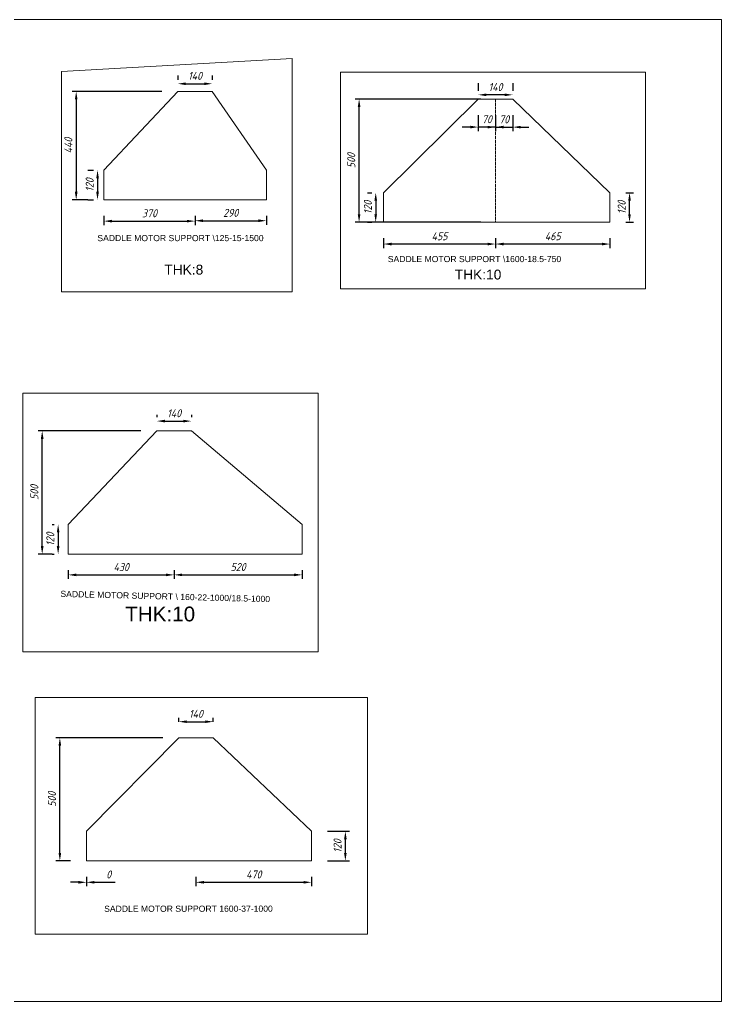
# Model space of a CAD drawing. Header units: millimetres. Extents: x -247117 to -110629, y 112398 to 149763.
# Drawn here: x -136903 to -134052, y 133157 to 137143 of the extents above; entities that cross this region are included whole.
import ezdxf

# ---------------------------------------------------------------- set-up
doc = ezdxf.new("R2010")
doc.units = ezdxf.units.MM
doc.linetypes.add('ACAD_ISO02W100', pattern=[15, 12, -3])
doc.styles.add('GENISO', font='geniso.shx', dxfattribs={"oblique": 15})
doc.styles.get("Standard").update_dxf_attribs({"font": 'arial.ttf'})
doc.dimstyles.new('Scale', dxfattribs={"dimscale": 13, "dimtxt": 2.5, "dimasz": 2.5, "dimexe": 1.25, "dimexo": 5, "dimgap": 1.2, "dimtad": 1, "dimdec": 0, "dimtxsty": 'GENISO', "dimcen": 2.5, "dimclrd": 1, "dimclre": 1, "dimclrt": 7, "dimadec": 0, "dimazin": 0, "dimtfac": 1, "dimtdec": 0, "dimtmove": 0, "dimatfit": 3, "dimfxl": 1, "dimlwd": -1, "dimlwe": -1, "dimarcsym": 0})

# ---------------------------------------------------------------- blocks, each defined once
blk = doc.blocks.new('*D54')
at = {"color": 1, "transparency": 16777216}
for p, q in [((-136560.9, 136346.2), (-136560.9, 136308.2)), ((-136190.9, 136346.2), (-136190.9, 136308.2)), ((-136528.4, 136324.5), (-136223.4, 136324.5))]:
    blk.add_line(p, q, dxfattribs=at)
at = {"color": 1, "linetype": 'ByBlock', "transparency": 16777216}
for points in [[(-136528.4, 136329.9), (-136528.4, 136319.1), (-136560.9, 136324.5)], [(-136223.4, 136329.9), (-136223.4, 136319.1), (-136190.9, 136324.5)]]:
    blk.add_solid(points, dxfattribs=at)
at = {"layer": 'Defpoints', "color": 0, "linetype": 'ByBlock', "transparency": 16777216}
for p in [(-136560.9, 136411.2), (-136190.9, 136411.2), (-136190.9, 136324.5)]:
    blk.add_point(p, dxfattribs=at)
at = {"color": 7, "linetype": 'ByBlock', "lineweight": 0, "transparency": 16777216, "insert": (-136375.9, 136356.3), "char_height": 32.5, "attachment_point": 5, "style": 'GENISO'}
blk.add_mtext('370', dxfattribs=at)
blk = doc.blocks.new('*D55')
at = {"color": 1, "transparency": 16777216}
for p, q in [((-136190.9, 136345.6), (-136190.9, 136310)), ((-136158.4, 136326.2), (-135933.4, 136326.2)), ((-135900.9, 136346.2), (-135900.9, 136310))]:
    blk.add_line(p, q, dxfattribs=at)
at = {"color": 1, "linetype": 'ByBlock', "transparency": 16777216}
for points in [[(-136158.4, 136331.7), (-136158.4, 136320.8), (-136190.9, 136326.2)], [(-135933.4, 136331.7), (-135933.4, 136320.8), (-135900.9, 136326.2)]]:
    blk.add_solid(points, dxfattribs=at)
at = {"layer": 'Defpoints', "color": 0, "linetype": 'ByBlock', "transparency": 16777216}
for p in [(-136190.9, 136410.6), (-135900.9, 136411.2), (-135900.9, 136326.2)]:
    blk.add_point(p, dxfattribs=at)
at = {"color": 7, "linetype": 'ByBlock', "lineweight": 0, "transparency": 16777216, "insert": (-136045.9, 136358.1), "char_height": 32.5, "attachment_point": 5, "style": 'GENISO'}
blk.add_mtext('290', dxfattribs=at)
blk = doc.blocks.new('*D56')
at = {"color": 1, "transparency": 16777216}
for p, q in [((-136625.9, 136531.2), (-136603.2, 136531.2)), ((-136586.9, 136498.7), (-136586.9, 136443.7)), ((-136625.9, 136411.2), (-136603.2, 136411.2))]:
    blk.add_line(p, q, dxfattribs=at)
at = {"color": 1, "linetype": 'ByBlock', "transparency": 16777216}
for points in [[(-136592.3, 136498.7), (-136581.5, 136498.7), (-136586.9, 136531.2)], [(-136592.3, 136443.7), (-136581.5, 136443.7), (-136586.9, 136411.2)]]:
    blk.add_solid(points, dxfattribs=at)
at = {"layer": 'Defpoints', "color": 0, "linetype": 'ByBlock', "transparency": 16777216}
for p in [(-136560.9, 136531.2), (-136586.9, 136411.2), (-136560.9, 136411.2)]:
    blk.add_point(p, dxfattribs=at)
at = {"color": 7, "linetype": 'ByBlock', "lineweight": 0, "transparency": 16777216, "insert": (-136618.8, 136471.2), "char_height": 32.5, "attachment_point": 5, "rotation": 90, "style": 'GENISO'}
blk.add_mtext('120', dxfattribs=at)
blk = doc.blocks.new('*D57')
at = {"color": 1, "transparency": 16777216}
for p, q in [((-136325.9, 136851.2), (-136689.9, 136851.2)), ((-136673.6, 136818.7), (-136673.6, 136443.7)), ((-136625.9, 136411.2), (-136689.9, 136411.2))]:
    blk.add_line(p, q, dxfattribs=at)
at = {"color": 1, "linetype": 'ByBlock', "transparency": 16777216}
for points in [[(-136679.1, 136818.7), (-136668.2, 136818.7), (-136673.6, 136851.2)], [(-136679.1, 136443.7), (-136668.2, 136443.7), (-136673.6, 136411.2)]]:
    blk.add_solid(points, dxfattribs=at)
at = {"layer": 'Defpoints', "color": 0, "linetype": 'ByBlock', "transparency": 16777216}
for p in [(-136260.9, 136851.2), (-136673.6, 136411.2), (-136560.9, 136411.2)]:
    blk.add_point(p, dxfattribs=at)
at = {"color": 7, "linetype": 'ByBlock', "lineweight": 0, "transparency": 16777216, "insert": (-136705.5, 136631.2), "char_height": 32.5, "attachment_point": 5, "rotation": 90, "style": 'GENISO'}
blk.add_mtext('440', dxfattribs=at)
blk = doc.blocks.new('*D58')
at = {"color": 1, "transparency": 16777216}
for p, q in [((-136260.9, 136916.2), (-136260.9, 136898.7)), ((-136120.9, 136916.2), (-136120.9, 136898.7)), ((-136228.4, 136882.4), (-136153.4, 136882.4))]:
    blk.add_line(p, q, dxfattribs=at)
at = {"color": 1, "linetype": 'ByBlock', "transparency": 16777216}
for points in [[(-136228.4, 136887.8), (-136228.4, 136877), (-136260.9, 136882.4)], [(-136153.4, 136887.8), (-136153.4, 136877), (-136120.9, 136882.4)]]:
    blk.add_solid(points, dxfattribs=at)
at = {"layer": 'Defpoints', "color": 0, "linetype": 'ByBlock', "transparency": 16777216}
for p in [(-136260.9, 136851.2), (-136120.9, 136882.4), (-136120.9, 136851.2)]:
    blk.add_point(p, dxfattribs=at)
at = {"color": 7, "linetype": 'ByBlock', "lineweight": 0, "transparency": 16777216, "insert": (-136190.9, 136914.3), "char_height": 32.5, "attachment_point": 5, "style": 'GENISO'}
blk.add_mtext('140', dxfattribs=at)
blk = doc.blocks.new('*D59')
at = {"color": 1, "transparency": 16777216}
for p, q in [((-136705.8, 134907.8), (-136705.8, 134871.9)), ((-136275.8, 134907.8), (-136275.8, 134871.9)), ((-136673.3, 134888.2), (-136308.3, 134888.2))]:
    blk.add_line(p, q, dxfattribs=at)
at = {"color": 1, "linetype": 'ByBlock', "transparency": 16777216}
for points in [[(-136673.3, 134893.6), (-136673.3, 134882.8), (-136705.8, 134888.2)], [(-136308.3, 134893.6), (-136308.3, 134882.8), (-136275.8, 134888.2)]]:
    blk.add_solid(points, dxfattribs=at)
at = {"layer": 'Defpoints', "color": 0, "linetype": 'ByBlock', "transparency": 16777216}
for p in [(-136705.8, 134972.8), (-136275.8, 134972.8), (-136275.8, 134888.2)]:
    blk.add_point(p, dxfattribs=at)
at = {"color": 7, "linetype": 'ByBlock', "lineweight": 0, "transparency": 16777216, "insert": (-136490.8, 134920), "char_height": 32.5, "attachment_point": 5, "style": 'GENISO'}
blk.add_mtext('430', dxfattribs=at)
blk = doc.blocks.new('*D60')
at = {"color": 1, "transparency": 16777216}
for p, q in [((-136275.8, 134907.2), (-136275.8, 134872.1)), ((-135755.8, 134907.8), (-135755.8, 134872.1)), ((-136243.3, 134888.3), (-135788.3, 134888.3))]:
    blk.add_line(p, q, dxfattribs=at)
at = {"color": 1, "linetype": 'ByBlock', "transparency": 16777216}
for points in [[(-136243.3, 134893.7), (-136243.3, 134882.9), (-136275.8, 134888.3)], [(-135788.3, 134893.7), (-135788.3, 134882.9), (-135755.8, 134888.3)]]:
    blk.add_solid(points, dxfattribs=at)
at = {"layer": 'Defpoints', "color": 0, "linetype": 'ByBlock', "transparency": 16777216}
for p in [(-136275.8, 134972.2), (-135755.8, 134972.8), (-135755.8, 134888.3)]:
    blk.add_point(p, dxfattribs=at)
at = {"color": 7, "linetype": 'ByBlock', "lineweight": 0, "transparency": 16777216, "insert": (-136015.8, 134920.2), "char_height": 32.5, "attachment_point": 5, "style": 'GENISO'}
blk.add_mtext('520', dxfattribs=at)
blk = doc.blocks.new('*D61')
at = {"color": 1, "transparency": 16777216}
for p, q in [((-136345.8, 135537.8), (-136345.8, 135528.8)), ((-136205.8, 135537.8), (-136205.8, 135528.8)), ((-136313.3, 135512.6), (-136238.3, 135512.6))]:
    blk.add_line(p, q, dxfattribs=at)
at = {"color": 1, "linetype": 'ByBlock', "transparency": 16777216}
for points in [[(-136313.3, 135518), (-136313.3, 135507.2), (-136345.8, 135512.6)], [(-136238.3, 135518), (-136238.3, 135507.2), (-136205.8, 135512.6)]]:
    blk.add_solid(points, dxfattribs=at)
at = {"layer": 'Defpoints', "color": 0, "linetype": 'ByBlock', "transparency": 16777216}
for p in [(-136205.8, 135512.6), (-136345.8, 135472.8), (-136205.8, 135472.8)]:
    blk.add_point(p, dxfattribs=at)
at = {"color": 7, "linetype": 'ByBlock', "lineweight": 0, "transparency": 16777216, "insert": (-136275.8, 135544.4), "char_height": 32.5, "attachment_point": 5, "style": 'GENISO'}
blk.add_mtext('140', dxfattribs=at)
blk = doc.blocks.new('*D62')
at = {"color": 1, "transparency": 16777216}
for p, q in [((-136770.8, 135092.8), (-136763.3, 135092.8)), ((-136747, 135060.3), (-136747, 135005.3)), ((-136770.8, 134972.8), (-136763.3, 134972.8))]:
    blk.add_line(p, q, dxfattribs=at)
at = {"color": 1, "linetype": 'ByBlock', "transparency": 16777216}
for points in [[(-136752.5, 135060.3), (-136741.6, 135060.3), (-136747, 135092.8)], [(-136752.5, 135005.3), (-136741.6, 135005.3), (-136747, 134972.8)]]:
    blk.add_solid(points, dxfattribs=at)
at = {"layer": 'Defpoints', "color": 0, "linetype": 'ByBlock', "transparency": 16777216}
for p in [(-136705.8, 135092.8), (-136747, 134972.8), (-136705.8, 134972.8)]:
    blk.add_point(p, dxfattribs=at)
at = {"color": 7, "linetype": 'ByBlock', "lineweight": 0, "transparency": 16777216, "insert": (-136778.9, 135032.8), "char_height": 32.5, "attachment_point": 5, "rotation": 90, "style": 'GENISO'}
blk.add_mtext('120', dxfattribs=at)
blk = doc.blocks.new('*D72')
at = {"color": 1, "transparency": 16777216}
for p, q in [((-136410.8, 135472.8), (-136828, 135472.8)), ((-136811.8, 135005.3), (-136811.8, 135440.3)), ((-136770.8, 134972.8), (-136828, 134972.8))]:
    blk.add_line(p, q, dxfattribs=at)
at = {"color": 1, "linetype": 'ByBlock', "transparency": 16777216}
for points in [[(-136817.2, 135440.3), (-136806.3, 135440.3), (-136811.8, 135472.8)], [(-136817.2, 135005.3), (-136806.3, 135005.3), (-136811.8, 134972.8)]]:
    blk.add_solid(points, dxfattribs=at)
at = {"layer": 'Defpoints', "color": 0, "linetype": 'ByBlock', "transparency": 16777216}
for p in [(-136811.8, 135472.8), (-136345.8, 135472.8), (-136705.8, 134972.8)]:
    blk.add_point(p, dxfattribs=at)
at = {"color": 7, "linetype": 'ByBlock', "lineweight": 0, "transparency": 16777216, "insert": (-136843.6, 135222.8), "char_height": 32.5, "attachment_point": 5, "rotation": 90, "style": 'GENISO'}
blk.add_mtext('500', dxfattribs=at)
blk = doc.blocks.new('*D82')
at = {"color": 1, "transparency": 16777216}
for p, q in [((-136257.1, 134292.1), (-136257.1, 134308.4)), ((-136224.6, 134292.1), (-136149.6, 134292.1)), ((-136117.1, 134292.1), (-136117.1, 134308.4))]:
    blk.add_line(p, q, dxfattribs=at)
at = {"color": 1, "linetype": 'ByBlock', "transparency": 16777216}
for points in [[(-136224.6, 134297.5), (-136224.6, 134286.7), (-136257.1, 134292.1)], [(-136149.6, 134297.5), (-136149.6, 134286.7), (-136117.1, 134292.1)]]:
    blk.add_solid(points, dxfattribs=at)
at = {"layer": 'Defpoints', "color": 0, "linetype": 'ByBlock', "transparency": 16777216}
for p in [(-136117.1, 134292.1), (-136257.1, 134227.1), (-136117.1, 134227.1)]:
    blk.add_point(p, dxfattribs=at)
at = {"color": 7, "linetype": 'ByBlock', "lineweight": 0, "transparency": 16777216, "insert": (-136187.1, 134324), "char_height": 32.5, "attachment_point": 5, "style": 'GENISO'}
blk.add_mtext('140', dxfattribs=at)
blk = doc.blocks.new('*D83')
at = {"color": 1, "transparency": 16777216}
for p, q in [((-136632.1, 133662.1), (-136632.1, 133623.8)), ((-136632.1, 133662.1), (-136632.1, 133623.8)), ((-136664.6, 133640), (-136697.1, 133640)), ((-136599.6, 133640), (-136515.9, 133640))]:
    blk.add_line(p, q, dxfattribs=at)
at = {"color": 1, "linetype": 'ByBlock', "transparency": 16777216}
for points in [[(-136664.6, 133645.4), (-136664.6, 133634.6), (-136632.1, 133640)], [(-136599.6, 133645.4), (-136599.6, 133634.6), (-136632.1, 133640)]]:
    blk.add_solid(points, dxfattribs=at)
at = {"layer": 'Defpoints', "color": 0, "linetype": 'ByBlock', "transparency": 16777216}
for p in [(-136632.1, 133727.1), (-136632.1, 133727.1), (-136632.1, 133640)]:
    blk.add_point(p, dxfattribs=at)
at = {"color": 7, "linetype": 'ByBlock', "lineweight": 0, "transparency": 16777216, "insert": (-136541.5, 133671.9), "char_height": 32.5, "attachment_point": 5, "style": 'GENISO'}
blk.add_mtext('0', dxfattribs=at)
blk = doc.blocks.new('*D84')
at = {"color": 1, "transparency": 16777216}
for p, q in [((-136187.1, 133662.1), (-136187.1, 133623.8)), ((-135717.1, 133662.1), (-135717.1, 133623.8)), ((-136154.6, 133640), (-135749.6, 133640))]:
    blk.add_line(p, q, dxfattribs=at)
at = {"color": 1, "linetype": 'ByBlock', "transparency": 16777216}
for points in [[(-136154.6, 133645.4), (-136154.6, 133634.6), (-136187.1, 133640)], [(-135749.6, 133645.4), (-135749.6, 133634.6), (-135717.1, 133640)]]:
    blk.add_solid(points, dxfattribs=at)
at = {"layer": 'Defpoints', "color": 0, "linetype": 'ByBlock', "transparency": 16777216}
for p in [(-136187.1, 133727.1), (-135717.1, 133727.1), (-135717.1, 133640)]:
    blk.add_point(p, dxfattribs=at)
at = {"color": 7, "linetype": 'ByBlock', "lineweight": 0, "transparency": 16777216, "insert": (-135952.1, 133671.9), "char_height": 32.5, "attachment_point": 5, "style": 'GENISO'}
blk.add_mtext('470', dxfattribs=at)
blk = doc.blocks.new('*D85')
at = {"color": 1, "transparency": 16777216}
for p, q in [((-135652.1, 133847.1), (-135563.8, 133847.1)), ((-135580, 133759.6), (-135580, 133814.6)), ((-135652.1, 133727.1), (-135563.8, 133727.1))]:
    blk.add_line(p, q, dxfattribs=at)
at = {"color": 1, "linetype": 'ByBlock', "transparency": 16777216}
for points in [[(-135585.4, 133814.6), (-135574.6, 133814.6), (-135580, 133847.1)], [(-135585.4, 133759.6), (-135574.6, 133759.6), (-135580, 133727.1)]]:
    blk.add_solid(points, dxfattribs=at)
at = {"layer": 'Defpoints', "color": 0, "linetype": 'ByBlock', "transparency": 16777216}
for p in [(-135717.1, 133847.1), (-135580, 133847.1), (-135717.1, 133727.1)]:
    blk.add_point(p, dxfattribs=at)
at = {"color": 7, "linetype": 'ByBlock', "lineweight": 0, "transparency": 16777216, "insert": (-135611.9, 133787.1), "char_height": 32.5, "attachment_point": 5, "rotation": 90, "style": 'GENISO'}
blk.add_mtext('120', dxfattribs=at)
blk = doc.blocks.new('*D86')
at = {"color": 1, "transparency": 16777216}
for p, q in [((-136322.1, 134227.1), (-136756.2, 134227.1)), ((-136740, 133759.6), (-136740, 134194.6)), ((-136697.1, 133727.1), (-136756.2, 133727.1))]:
    blk.add_line(p, q, dxfattribs=at)
at = {"color": 1, "linetype": 'ByBlock', "transparency": 16777216}
for points in [[(-136745.4, 134194.6), (-136734.6, 134194.6), (-136740, 134227.1)], [(-136745.4, 133759.6), (-136734.6, 133759.6), (-136740, 133727.1)]]:
    blk.add_solid(points, dxfattribs=at)
at = {"layer": 'Defpoints', "color": 0, "linetype": 'ByBlock', "transparency": 16777216}
for p in [(-136740, 134227.1), (-136257.1, 134227.1), (-136632.1, 133727.1)]:
    blk.add_point(p, dxfattribs=at)
at = {"color": 7, "linetype": 'ByBlock', "lineweight": 0, "transparency": 16777216, "insert": (-136771.9, 133977.1), "char_height": 32.5, "attachment_point": 5, "rotation": 90, "style": 'GENISO'}
blk.add_mtext('500', dxfattribs=at)
blk = doc.blocks.new('*D89')
at = {"color": 1, "transparency": 16777216}
for p, q in [((-135040, 136885.1), (-135040, 136853.6)), ((-134900, 136885.1), (-134900, 136853.6)), ((-134932.5, 136837.3), (-135007.5, 136837.3))]:
    blk.add_line(p, q, dxfattribs=at)
at = {"color": 1, "linetype": 'ByBlock', "transparency": 16777216}
for points in [[(-135007.5, 136842.8), (-135007.5, 136831.9), (-135040, 136837.3)], [(-134932.5, 136842.8), (-134932.5, 136831.9), (-134900, 136837.3)]]:
    blk.add_solid(points, dxfattribs=at)
at = {"layer": 'Defpoints', "color": 0, "linetype": 'ByBlock', "transparency": 16777216}
for p in [(-135040, 136837.3), (-135040, 136820.1), (-134900, 136820.1)]:
    blk.add_point(p, dxfattribs=at)
at = {"color": 7, "linetype": 'ByBlock', "lineweight": 0, "transparency": 16777216, "insert": (-134970, 136869.2), "char_height": 32.5, "attachment_point": 5, "style": 'GENISO'}
blk.add_mtext('140', dxfattribs=at)
blk = doc.blocks.new('*D90')
at = {"color": 1, "transparency": 16777216}
for p, q in [((-134440, 136440.1), (-134409.2, 136440.1)), ((-134425.4, 136352.6), (-134425.4, 136407.6)), ((-134440, 136320.1), (-134409.2, 136320.1))]:
    blk.add_line(p, q, dxfattribs=at)
at = {"color": 1, "linetype": 'ByBlock', "transparency": 16777216}
for points in [[(-134430.8, 136407.6), (-134420, 136407.6), (-134425.4, 136440.1)], [(-134430.8, 136352.6), (-134420, 136352.6), (-134425.4, 136320.1)]]:
    blk.add_solid(points, dxfattribs=at)
at = {"layer": 'Defpoints', "color": 0, "linetype": 'ByBlock', "transparency": 16777216}
for p in [(-134505, 136440.1), (-134425.4, 136440.1), (-134505, 136320.1)]:
    blk.add_point(p, dxfattribs=at)
at = {"color": 7, "linetype": 'ByBlock', "lineweight": 0, "transparency": 16777216, "insert": (-134457.3, 136380.1), "char_height": 32.5, "attachment_point": 5, "rotation": 90, "style": 'GENISO'}
blk.add_mtext('120', dxfattribs=at)
blk = doc.blocks.new('*D91')
at = {"color": 1, "transparency": 16777216}
for p, q in [((-135030, 136820.1), (-135540.5, 136820.1)), ((-135524.2, 136352.6), (-135524.2, 136787.6)), ((-135030, 136320.1), (-135540.5, 136320.1))]:
    blk.add_line(p, q, dxfattribs=at)
at = {"color": 1, "linetype": 'ByBlock', "transparency": 16777216}
for points in [[(-135529.6, 136787.6), (-135518.8, 136787.6), (-135524.2, 136820.1)], [(-135529.6, 136352.6), (-135518.8, 136352.6), (-135524.2, 136320.1)]]:
    blk.add_solid(points, dxfattribs=at)
at = {"layer": 'Defpoints', "color": 0, "linetype": 'ByBlock', "transparency": 16777216}
for p in [(-135524.2, 136820.1), (-134965, 136820.1), (-134965, 136320.1)]:
    blk.add_point(p, dxfattribs=at)
at = {"color": 7, "linetype": 'ByBlock', "lineweight": 0, "transparency": 16777216, "insert": (-135556.1, 136570.1), "char_height": 32.5, "attachment_point": 5, "rotation": 90, "style": 'GENISO'}
blk.add_mtext('500', dxfattribs=at)
blk = doc.blocks.new('*D92')
at = {"color": 1, "transparency": 16777216}
for p, q in [((-135490, 136440.1), (-135473, 136440.1)), ((-135456.7, 136407.6), (-135456.7, 136352.6)), ((-135490, 136320.1), (-135473, 136320.1))]:
    blk.add_line(p, q, dxfattribs=at)
at = {"color": 1, "linetype": 'ByBlock', "transparency": 16777216}
for points in [[(-135462.2, 136407.6), (-135451.3, 136407.6), (-135456.7, 136440.1)], [(-135462.2, 136352.6), (-135451.3, 136352.6), (-135456.7, 136320.1)]]:
    blk.add_solid(points, dxfattribs=at)
at = {"layer": 'Defpoints', "color": 0, "linetype": 'ByBlock', "transparency": 16777216}
for p in [(-135425, 136440.1), (-135456.7, 136320.1), (-135425, 136320.1)]:
    blk.add_point(p, dxfattribs=at)
at = {"color": 7, "linetype": 'ByBlock', "lineweight": 0, "transparency": 16777216, "insert": (-135488.6, 136380.1), "char_height": 32.5, "attachment_point": 5, "rotation": 90, "style": 'GENISO'}
blk.add_mtext('120', dxfattribs=at)
blk = doc.blocks.new('*D93')
at = {"color": 1, "transparency": 16777216}
for p, q in [((-134970, 136255.1), (-134970, 136215.2)), ((-134505, 136255.1), (-134505, 136215.2)), ((-134537.5, 136231.5), (-134937.5, 136231.5))]:
    blk.add_line(p, q, dxfattribs=at)
at = {"color": 1, "linetype": 'ByBlock', "transparency": 16777216}
for points in [[(-134937.5, 136236.9), (-134937.5, 136226), (-134970, 136231.5)], [(-134537.5, 136236.9), (-134537.5, 136226), (-134505, 136231.5)]]:
    blk.add_solid(points, dxfattribs=at)
at = {"layer": 'Defpoints', "color": 0, "linetype": 'ByBlock', "transparency": 16777216}
for p in [(-134970, 136320.1), (-134505, 136320.1), (-134970, 136231.5)]:
    blk.add_point(p, dxfattribs=at)
at = {"color": 7, "linetype": 'ByBlock', "lineweight": 0, "transparency": 16777216, "insert": (-134737.5, 136263.3), "char_height": 32.5, "attachment_point": 5, "style": 'GENISO'}
blk.add_mtext('465', dxfattribs=at)
blk = doc.blocks.new('*D87')
at = {"color": 1, "transparency": 16777216}
for p, q in [((-135425, 136255.1), (-135425, 136215.2)), ((-134970, 136255.1), (-134970, 136215.2)), ((-135002.5, 136231.5), (-135392.5, 136231.5))]:
    blk.add_line(p, q, dxfattribs=at)
at = {"color": 1, "linetype": 'ByBlock', "transparency": 16777216}
for points in [[(-135392.5, 136236.9), (-135392.5, 136226), (-135425, 136231.5)], [(-135002.5, 136236.9), (-135002.5, 136226), (-134970, 136231.5)]]:
    blk.add_solid(points, dxfattribs=at)
at = {"layer": 'Defpoints', "color": 0, "linetype": 'ByBlock', "transparency": 16777216}
for p in [(-135425, 136320.1), (-134970, 136320.1), (-135425, 136231.5)]:
    blk.add_point(p, dxfattribs=at)
at = {"color": 7, "linetype": 'ByBlock', "lineweight": 0, "transparency": 16777216, "insert": (-135197.5, 136263.3), "char_height": 32.5, "attachment_point": 5, "style": 'GENISO'}
blk.add_mtext('455', dxfattribs=at)
blk = doc.blocks.new('*D94')
at = {"color": 1, "transparency": 16777216}
for p, q in [((-134970, 136755.1), (-134970, 136689.9)), ((-134900, 136755.1), (-134900, 136689.9)), ((-135002.5, 136706.2), (-135035, 136706.2)), ((-134970, 136706.2), (-134900, 136706.2)), ((-134867.5, 136706.2), (-134835, 136706.2))]:
    blk.add_line(p, q, dxfattribs=at)
at = {"color": 1, "linetype": 'ByBlock', "transparency": 16777216}
for points in [[(-135002.5, 136711.6), (-135002.5, 136700.8), (-134970, 136706.2)], [(-134867.5, 136711.6), (-134867.5, 136700.8), (-134900, 136706.2)]]:
    blk.add_solid(points, dxfattribs=at)
at = {"layer": 'Defpoints', "color": 0, "linetype": 'ByBlock', "transparency": 16777216}
for p in [(-134970, 136820.1), (-134900, 136820.1), (-134900, 136706.2)]:
    blk.add_point(p, dxfattribs=at)
at = {"color": 7, "linetype": 'ByBlock', "lineweight": 0, "transparency": 16777216, "insert": (-134935, 136738), "char_height": 32.5, "attachment_point": 5, "style": 'GENISO'}
blk.add_mtext('70', dxfattribs=at)
blk = doc.blocks.new('*D88')
at = {"color": 1, "transparency": 16777216}
for p, q in [((-135040, 136755.1), (-135040, 136690.2)), ((-134970, 136755.1), (-134970, 136690.2)), ((-135072.5, 136706.4), (-135105, 136706.4)), ((-134970, 136706.4), (-135040, 136706.4)), ((-134937.5, 136706.4), (-134905, 136706.4))]:
    blk.add_line(p, q, dxfattribs=at)
at = {"color": 1, "linetype": 'ByBlock', "transparency": 16777216}
for points in [[(-135072.5, 136711.9), (-135072.5, 136701), (-135040, 136706.4)], [(-134937.5, 136711.9), (-134937.5, 136701), (-134970, 136706.4)]]:
    blk.add_solid(points, dxfattribs=at)
at = {"layer": 'Defpoints', "color": 0, "linetype": 'ByBlock', "transparency": 16777216}
for p in [(-135040, 136820.1), (-134970, 136820.1), (-135040, 136706.4)]:
    blk.add_point(p, dxfattribs=at)
at = {"color": 7, "linetype": 'ByBlock', "lineweight": 0, "transparency": 16777216, "insert": (-135005, 136738.3), "char_height": 32.5, "attachment_point": 5, "style": 'GENISO'}
blk.add_mtext('70', dxfattribs=at)

msp = doc.modelspace()

# ---------------------------------------------------------------- linework, layer by layer
at = {"color": 0, "linetype": 'ByBlock', "lineweight": 0}
for p, q in [((-136560.9, 136531.2), (-136260.9, 136851.2)), ((-136190.9, 136851.2), (-136260.9, 136851.2)), ((-136190.9, 136851.2), (-136120.9, 136851.2)), ((-135900.9, 136531.2), (-136120.9, 136851.2)), ((-136560.9, 136411.2), (-136560.9, 136531.2)), ((-135900.9, 136411.2), (-135900.9, 136531.2)), ((-136560.9, 136411.2), (-135900.9, 136411.2)), ((-136705.8, 135092.8), (-136345.8, 135472.8)), ((-136275.8, 135472.8), (-136345.8, 135472.8)), ((-136275.8, 135472.8), (-136205.8, 135472.8)), ((-135755.8, 135092.8), (-136205.8, 135472.8)), ((-136705.8, 134972.8), (-136705.8, 135092.8)), ((-135755.8, 134972.8), (-135755.8, 135092.8)), ((-136705.8, 134972.8), (-135755.8, 134972.8)), ((-136632.1, 133847.1), (-136257.1, 134227.1)), ((-136257.1, 134227.1), (-136117.1, 134227.1)), ((-135717.1, 133847.1), (-136117.1, 134227.1)), ((-136632.1, 133727.1), (-136632.1, 133847.1)), ((-135717.1, 133727.1), (-135717.1, 133847.1)), ((-136632.1, 133727.1), (-135717.1, 133727.1))]:
    msp.add_line(p, q, dxfattribs=at)
at = {"linetype": 'ACAD_ISO02W100', "lineweight": 0}
msp.add_line((-134970, 136820.1), (-134970, 136320.1), dxfattribs=at)
at = {"color": 0, "linetype": 'ByBlock', "lineweight": 0}
for points in [[(-134052.3, 137142.7), (-145362.4, 137142.7), (-145362.4, 133156.6), (-134052.3, 133156.6)], [(-136732.8, 136931.4), (-135796.6, 136985.5), (-135796.6, 136037.4), (-136732.8, 136037.4)], [(-135600, 136930), (-134360, 136930), (-134360, 136050), (-135600, 136050)], [(-136890.4, 135625.6), (-135690.1, 135625.6), (-135690.1, 134576.1), (-136890.4, 134576.1)], [(-136840, 134390), (-135490, 134390), (-135490, 133430), (-136840, 133430)]]:
    msp.add_lwpolyline(points, close=True, dxfattribs=at)
at = {"lineweight": 0}
msp.add_lwpolyline([(-135425, 136440.1), (-135040, 136820.1), (-134900, 136820.1), (-134505, 136440.1), (-134505, 136320.1), (-135425, 136320.1)], close=True, dxfattribs=at)

# ---------------------------------------------------------------- texts
at = {"color": 0, "linetype": 'ByBlock', "lineweight": 0}
for s, height, p in [('SADDLE MOTOR SUPPORT \\125-15-1500', 25, (-136587.6, 136243.2)), ('SADDLE MOTOR SUPPORT \\1600-18.5-750', 25, (-135407.6, 136158.1)), ('THK:8', 40, (-136315.6, 136107.6)), ('THK:8', 40, (-136315.6, 136107.6)), ('THK:10', 40, (-135135.6, 136087.6)), ('THK:', 40, (-135135.6, 136087.6)), ('THK:10', 60, (-136474.5, 134699.4))]:
    msp.add_text(s, height=height, dxfattribs=at).set_placement(p)
for s, rotation, p in [('SADDLE MOTOR SUPPORT \\ 160-22-1000/18.5-1000', 358.5497, (-136737.9, 134799)), ('SADDLE MOTOR SUPPORT 1600-37-1000', 0.0442, (-136560, 133520))]:
    msp.add_text(s, height=25, rotation=rotation, dxfattribs=at).set_placement(p)

# ---------------------------------------------------------------- dimensions: what is measured, and where the dimension line sits
for base, p1, p2, picture, middle in [((-136120.9, 136882.4), (-136260.9, 136851.2), (-136120.9, 136851.2), '*D58', (-136190.9, 136914.3)), ((-135040, 136837.3), (-134900, 136820.1), (-135040, 136820.1), '*D89', (-134970, 136869.2)), ((-135040, 136706.4), (-134970, 136820.1), (-135040, 136820.1), '*D88', (-135005, 136738.3)), ((-134900, 136706.2), (-134970, 136820.1), (-134900, 136820.1), '*D94', (-134935, 136738)), ((-136190.9, 136324.5), (-136560.9, 136411.2), (-136190.9, 136411.2), '*D54', (-136375.9, 136356.3)), ((-135900.9, 136326.2), (-136190.9, 136410.6), (-135900.9, 136411.2), '*D55', (-136045.9, 136358.1)), ((-135425, 136231.5), (-134970, 136320.1), (-135425, 136320.1), '*D87', (-135197.5, 136263.3)), ((-134970, 136231.5), (-134505, 136320.1), (-134970, 136320.1), '*D93', (-134737.5, 136263.3)), ((-136205.8, 135512.6), (-136345.8, 135472.8), (-136205.8, 135472.8), '*D61', (-136275.8, 135544.4)), ((-136275.8, 134888.2), (-136705.8, 134972.8), (-136275.8, 134972.8), '*D59', (-136490.8, 134920)), ((-135755.8, 134888.3), (-136275.8, 134972.2), (-135755.8, 134972.8), '*D60', (-136015.8, 134920.2)), ((-136117.1, 134292.1), (-136257.1, 134227.1), (-136117.1, 134227.1), '*D82', (-136187.1, 134324)), ((-136632.0813809, 133640), (-136632.0813809, 133727.1285619), (-136632.0813809, 133727.1285619), '*D83', (-136541.4724508, 133671.85)), ((-135717.1, 133640), (-136187.1, 133727.1), (-135717.1, 133727.1), '*D84', (-135952.1, 133671.9))]:
    dim = msp.add_linear_dim(base=base, p1=p1, p2=p2, dimstyle='Scale', dxfattribs=at)
    dim.commit()
    dim.dimension.update_dxf_attribs({"geometry": picture, "text_midpoint": middle})
for base, p1, p2, picture, middle in [((-136673.6, 136411.2), (-136260.9, 136851.2), (-136560.9, 136411.2), '*D57', (-136705.5, 136631.2)), ((-135524.2, 136820.1), (-134965, 136320.1), (-134965, 136820.1), '*D91', (-135556.1, 136570.1)), ((-136586.9, 136411.2), (-136560.9, 136531.2), (-136560.9, 136411.2), '*D56', (-136618.8, 136471.2)), ((-135456.7, 136320.1), (-135425, 136440.1), (-135425, 136320.1), '*D92', (-135488.6, 136380.1)), ((-134425.4, 136440.1), (-134505, 136320.1), (-134505, 136440.1), '*D90', (-134457.3, 136380.1)), ((-136811.8, 135472.8), (-136705.8, 134972.8), (-136345.8, 135472.8), '*D72', (-136843.6, 135222.8)), ((-136747, 134972.8), (-136705.8, 135092.8), (-136705.8, 134972.8), '*D62', (-136778.9, 135032.8)), ((-136740, 134227.1), (-136632.1, 133727.1), (-136257.1, 134227.1), '*D86', (-136771.9, 133977.1)), ((-135580, 133847.1), (-135717.1, 133727.1), (-135717.1, 133847.1), '*D85', (-135611.9, 133787.1))]:
    dim = msp.add_linear_dim(base=base, p1=p1, p2=p2, angle=90, dimstyle='Scale', dxfattribs=at)
    dim.commit()
    dim.dimension.update_dxf_attribs({"geometry": picture, "text_midpoint": middle})

doc.saveas('drawing.dxf')
